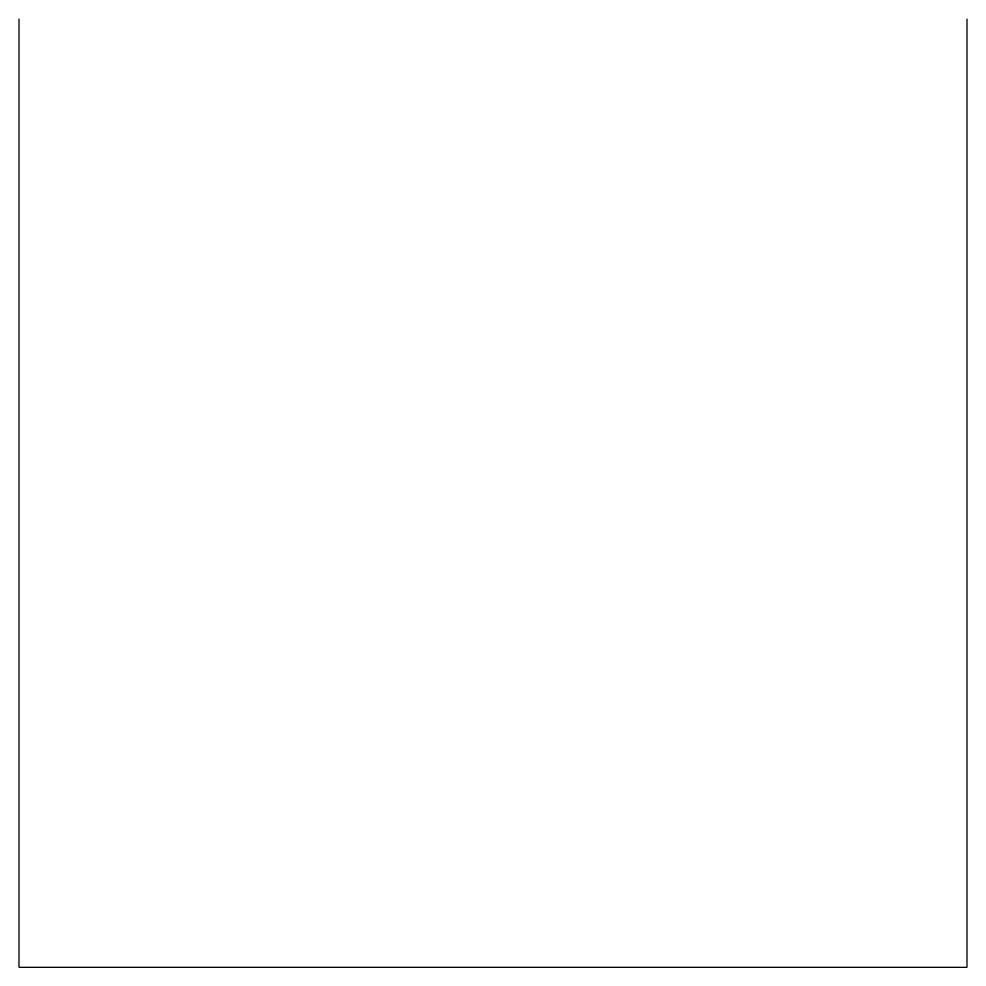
# Model space of a CAD drawing. Extents: x -0.5 to 0.5, y -1 to 0.
import ezdxf

# ---------------------------------------------------------------- set-up
doc = ezdxf.new("R2010")
doc.units = 0
doc.layers.get('0').update_dxf_attribs({"linetype": 'CONTINUOUS'})

msp = doc.modelspace()

# ---------------------------------------------------------------- linework, layer by layer
at = {"color": 0}
msp.add_lwpolyline([(-0.5, 0), (-0.5, -1), (0.5, -1), (0.5, 0)], dxfattribs=at)

doc.saveas('drawing.dxf')
